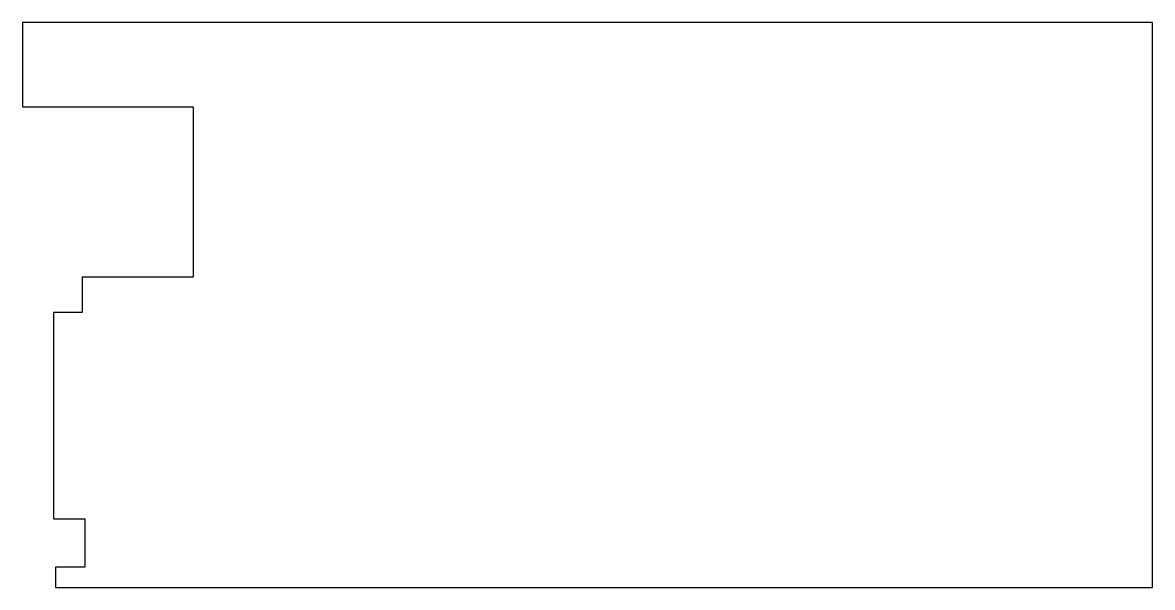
# Model space of a CAD drawing. Header units: metres. Extents: x 0 to 1200, y 0 to 600.
import ezdxf

# ---------------------------------------------------------------- set-up
doc = ezdxf.new("R2010")
doc.units = ezdxf.units.M

msp = doc.modelspace()

# ---------------------------------------------------------------- linework, layer by layer
for p, q in [((1200, 600), (0, 600)), ((0, 600), (0, 510.537)), ((1200, 0), (1200, 600)), ((0, 510.537), (181, 510.537)), ((181, 510.537), (181, 329.537)), ((181, 329.537), (63.2257, 329.537)), ((63.2257, 329.537), (63.2257, 292.08)), ((63.2257, 292.08), (32.85, 292.08)), ((32.85, 292.08), (32.85, 72.6836)), ((32.85, 72.6836), (66.15, 72.6836)), ((66.15, 72.6836), (66.15, 21.3338)), ((66.15, 21.3338), (34.8165, 21.3338)), ((34.8165, 21.3338), (34.8165, 0)), ((34.8165, 0), (1200, 0))]:
    msp.add_line(p, q)

doc.saveas('drawing.dxf')
